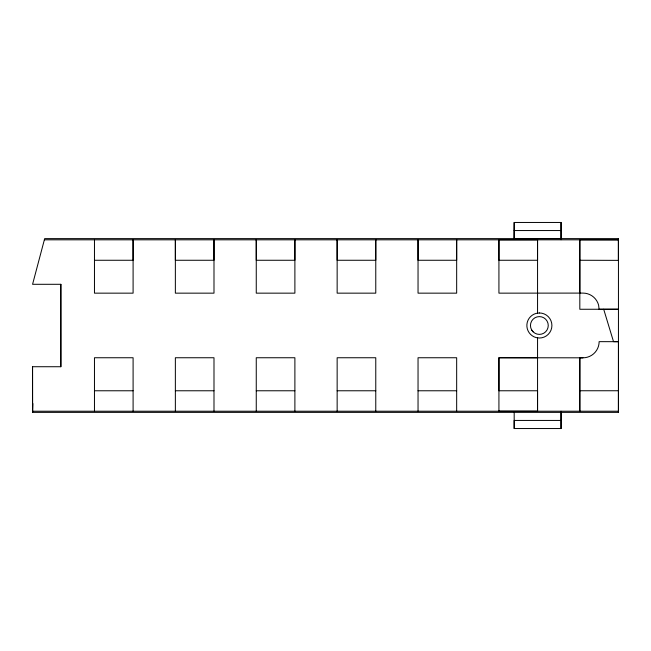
<?xml version="1.0" encoding="UTF-8"?>
<svg xmlns="http://www.w3.org/2000/svg" width="651" height="651" viewBox="0 0 651 651"><rect width="100%" height="100%" fill="white"/><g stroke="black" fill="none" stroke-linecap="round" stroke-linejoin="round"><path stroke-width="0.98" d="M60.852 366.725L60.836 284.3L60.852 366.733L32.55 366.725L32.574 412.36L618.442 412.36L618.45 341.677L599.132 341.653A16.161 16.161 0 0 1 582.971 357.814L579.829 357.814L579.813 411.212L579.813 357.814M498.926 411.22L498.926 357.749L582.962 357.814M498.926 239.845L498.926 260.262L537.555 260.262L537.555 239.82L498.926 239.845L498.926 293.153L582.962 293.096A16.169 16.169 0 0 1 598.586 305.067L599.107 309.266L618.409 309.241L579.821 309.266L579.821 239.804L618.45 239.82L44.382 239.82M561.048 222.463L561.048 238.632L514.095 238.624L514.184 222.463L561.056 222.463L561.056 239.723M498.926 411.188L537.555 411.212L537.555 390.763L498.926 390.771L498.926 357.749L537.555 357.781L537.555 337.779M537.555 313.212L537.555 239.804M561.04 420.44L514.184 420.44L514.192 428.537L561.048 428.537L561.04 412.368M579.821 293.096L579.821 239.804M514.135 238.624L514.184 222.463M32.875 403.539L32.574 412.36L32.55 366.725M618.45 260.245L618.45 238.624L618.442 412.368M514.176 230.544L561.048 230.544M618.45 238.624L44.675 238.624L32.574 284.3L60.852 284.3M94.468 260.262L133.097 260.262L133.097 239.82L133.097 293.153L94.468 293.153L94.468 239.82M94.468 390.771L133.097 390.771M175.363 390.771L213.992 390.771M256.258 390.771L294.887 390.771M337.145 390.771L375.773 390.771M418.04 390.771L456.668 390.771M579.821 390.755L618.45 390.746L618.442 411.212L32.574 411.22M618.442 341.677L613.527 341.677L603.697 309.258M579.821 260.262L618.393 260.367L618.393 239.918M533.071 331.782A8.886 8.886 0 0 1 537.059 316.907A8.886 8.886 0 0 1 547.947 327.795A8.886 8.886 0 0 1 533.071 331.782L531.664 329.943M561.056 411.277L561.056 428.529M537.555 357.773L537.555 411.212M514.184 412.368L514.184 428.529M456.668 411.22L456.668 357.749L418.04 357.749L418.04 411.22M375.773 411.22L375.773 357.749L337.145 357.749L337.145 411.22M294.887 411.22L294.887 357.749L256.258 357.749L256.258 411.22M213.992 411.22L213.992 357.749L175.363 357.749L175.363 411.22M133.097 411.22L133.097 357.749L94.468 357.749L94.468 411.22M175.363 239.82L175.363 293.153L213.992 293.153L213.992 239.82L213.992 260.262L175.363 260.262L175.363 239.82M256.258 239.82L256.258 293.153L294.887 293.153L294.887 239.82L294.887 260.262L256.258 260.262L256.258 239.82M337.145 239.82L337.145 293.153L375.773 293.153L375.773 239.82L375.773 260.262L337.145 260.262L337.145 239.82M418.04 239.82L418.04 293.153L456.668 293.153L456.668 239.82L456.668 260.262L418.04 260.262L418.04 239.82M539.378 312.968L536.139 313.4A12.524 12.524 0 0 0 536.139 337.592L539.378 338.024A12.524 12.524 0 0 0 551.91 325.5A12.524 12.524 0 0 0 539.378 312.968"/></g></svg>
